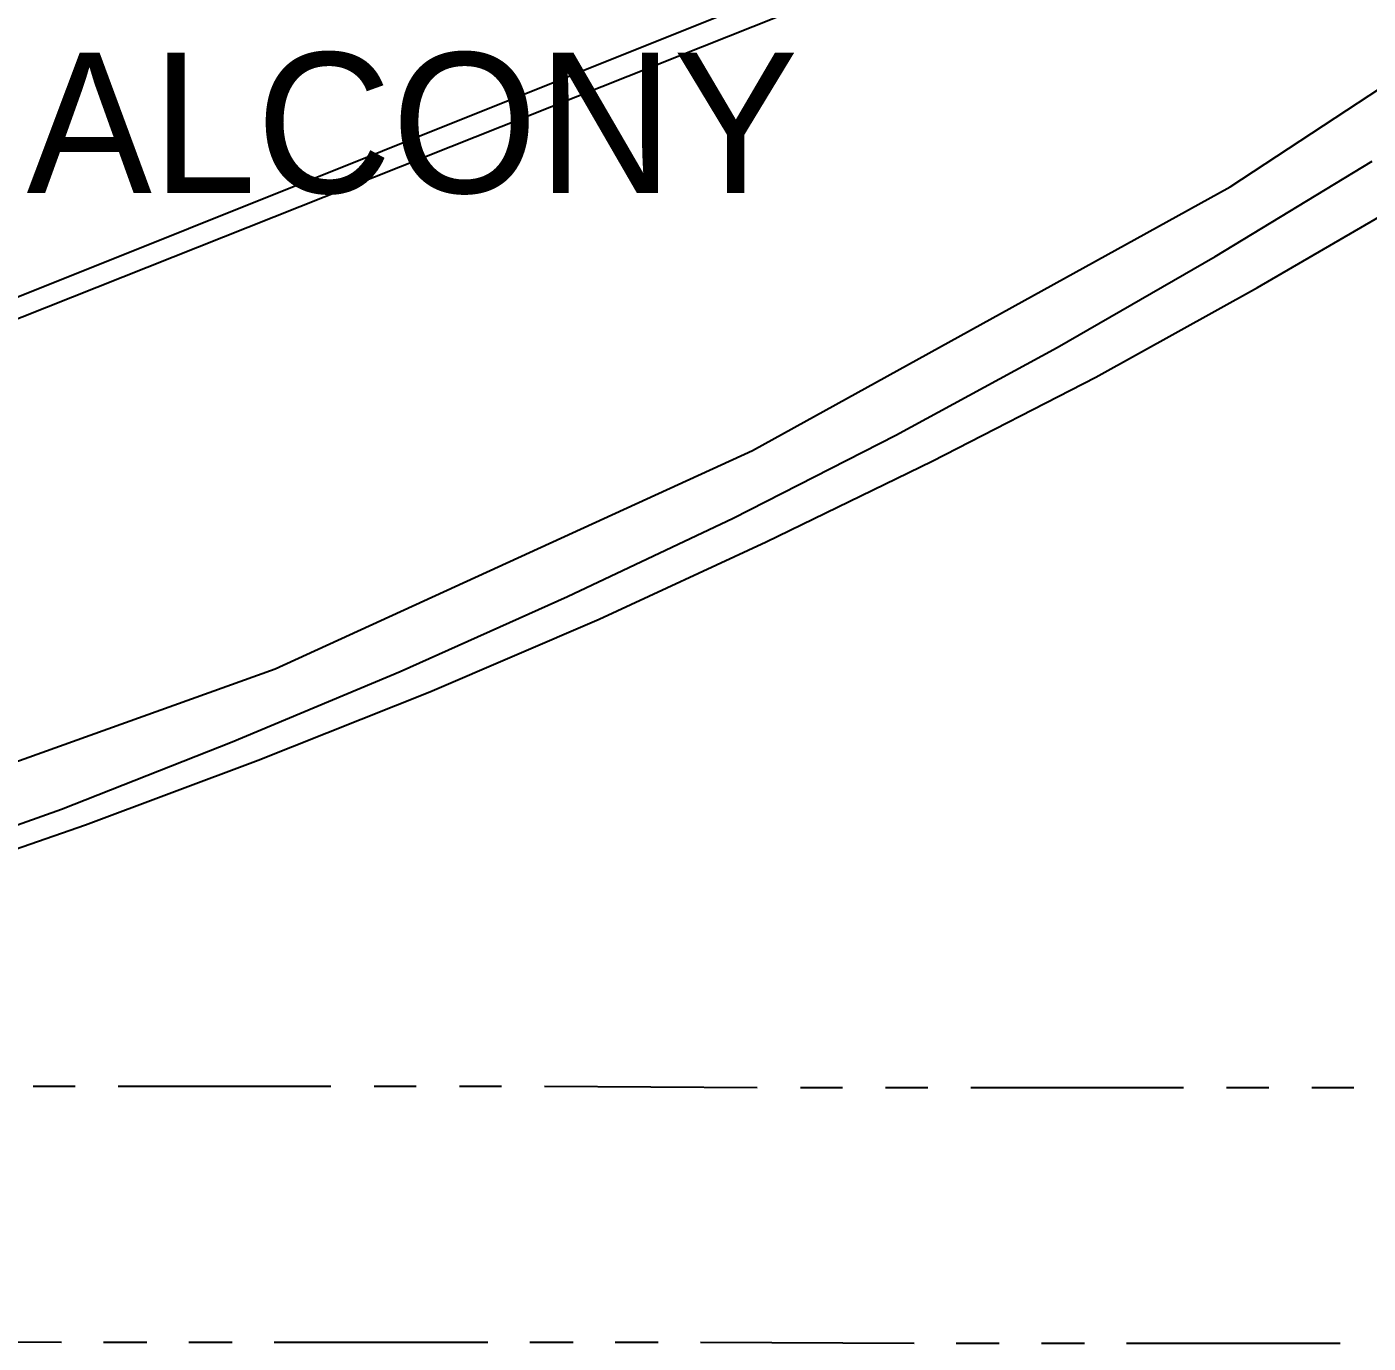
# Model space of a CAD drawing. Header units: feet. Extents: x -84 to 198, y -22 to 181.
# Drawn here: x 93.81 to 109.54, y 6.68 to 22.13 of the extents above; entities that cross this region are included whole.
import ezdxf
from ezdxf.enums import TextEntityAlignment as Align

# ---------------------------------------------------------------- set-up
doc = ezdxf.new("R2010")
doc.units = ezdxf.units.FT
for name, color, linetype in [('A-AREA-UNIDAD', 30, 'CONTINUOUS'), ('A-LINEA', 7, 'CONTINUOUS'), ('A-TEXTO-PDF', 3, 'CONTINUOUS')]:
    doc.layers.add(name, color=color, linetype=linetype)

msp = doc.modelspace()

# ---------------------------------------------------------------- linework, layer by layer
at = {"layer": 'A-AREA-UNIDAD'}
msp.add_lwpolyline([(62.64, 7.68), (66, 7.68), (66.048, 7.8756), (73.408, 8.32), (81.568, 9.6), (81.728, 10.0089), (89.28, 11.9289), (96.72, 14.5956), (102.32, 17.1556), (107.92, 20.2489), (113.92, 24.1956), (119.92, 28.96), (123.648, 32.6044), (126.32, 36.2844)], dxfattribs=at)
at = {"layer": 'A-LINEA'}
for p, q in [((66.5385, 8.0853), (121.2252, 29.9819)), ((66.1153, 7.7422), (121.4491, 29.735)), ((93.88, 9.6978), (94.3733, 9.6978)), ((94.88, 9.6978), (97.3733, 9.6978)), ((97.88, 9.6978), (98.3733, 9.6978)), ((98.88, 9.6978), (99.3733, 9.6978)), ((99.88, 9.6978), (102.3733, 9.6844)), ((102.88, 9.6844), (103.3733, 9.6844)), ((103.88, 9.6844), (104.3733, 9.6844)), ((104.88, 9.6844), (107.3733, 9.6844)), ((107.88, 9.6844), (108.3733, 9.6844)), ((108.88, 9.6844), (109.3733, 9.6844)), ((91.7067, 6.7111), (94.2133, 6.6978)), ((94.7067, 6.6978), (95.2133, 6.6978)), ((95.7067, 6.6978), (96.2133, 6.6978)), ((96.7067, 6.6978), (99.2133, 6.6978)), ((99.7067, 6.6978), (100.2133, 6.6978)), ((100.7067, 6.6978), (101.2133, 6.6978)), ((101.7067, 6.6978), (104.2133, 6.6844)), ((104.7067, 6.6844), (105.2133, 6.6844)), ((105.7067, 6.6844), (106.2133, 6.6844)), ((106.7067, 6.6844), (109.2133, 6.6844))]:
    msp.add_line(p, q, dxfattribs=at)
for points in [[(64.7867, 7.5511), (66.9333, 7.5911), (69.08, 7.6844), (71.2267, 7.8311), (73.36, 8.0311), (75.4933, 8.2844), (77.6267, 8.5911), (79.7333, 8.9511), (81.8533, 9.3644), (83.9467, 9.8311), (86.0267, 10.3511), (88.0933, 10.9244), (90.1467, 11.5511), (92.1867, 12.2311), (94.2133, 12.9511), (96.2133, 13.7378), (98.1867, 14.5644), (100.1467, 15.4444), (102.0933, 16.3644), (104, 17.3378), (105.8933, 18.3644), (107.7467, 19.4311), (109.5867, 20.5511)], [(64.8267, 7.5511), (66.9867, 7.5911), (69.1467, 7.6711), (71.3067, 7.8044), (73.4533, 8.0044), (75.6133, 8.2444), (77.7467, 8.5378), (79.88, 8.8844), (82.0133, 9.2844), (84.12, 9.7378), (86.2267, 10.2444), (88.32, 10.8044), (90.4, 11.4044), (92.4533, 12.0578), (94.4933, 12.7644), (96.52, 13.5244), (98.5333, 14.3244), (100.52, 15.1778), (102.48, 16.0844), (104.4267, 17.0311), (106.3467, 18.0178), (108.24, 19.0711), (110.1067, 20.1511)]]:
    msp.add_lwpolyline(points, dxfattribs=at)

# ---------------------------------------------------------------- texts
at = {"layer": 'A-TEXTO-PDF'}
msp.add_text('BALCONY', height=1.646, dxfattribs=at).set_placement((97.5965, 20.1785), align=Align.CENTER)

doc.saveas('drawing.dxf')
